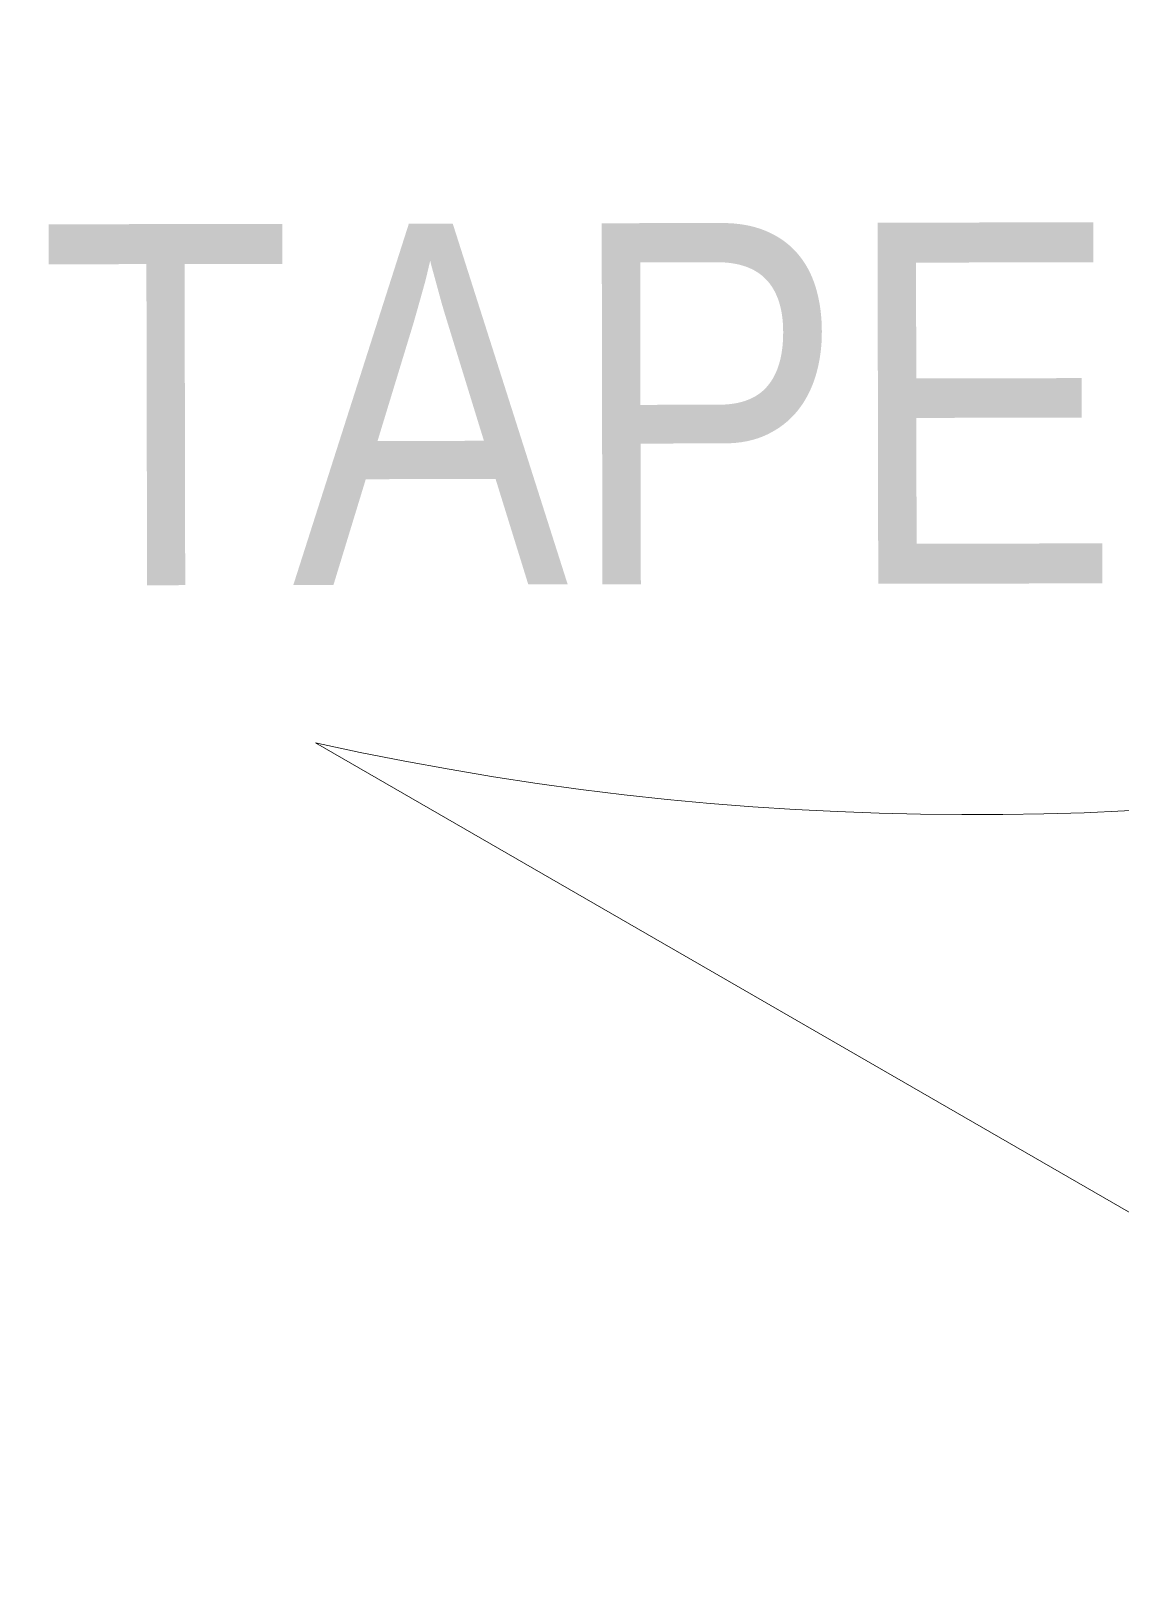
# Model space of a CAD drawing. Extents: x -1392 to 5791, y -3809 to 1722.
# Drawn here: x 4696.57 to 4723.78, y -1811.76 to -1772.84 of the extents above; entities that cross this region are included whole.
import ezdxf

# ---------------------------------------------------------------- set-up
doc = ezdxf.new("R2010")
doc.units = 0
doc.header["$MEASUREMENT"] = 0
for name, color, linetype, lineweight in [('G-ANNO-TTLB', 7, 'Continuous', 0), ('LOGOS', 7, 'Continuous', 0), ('TYVEK', 7, 'Continuous', 0)]:
    doc.layers.add(name, color=color, linetype=linetype, lineweight=lineweight)

# ---------------------------------------------------------------- blocks, each defined once
blk = doc.blocks.new('Block_26')
at = {"layer": 'LOGOS', "color": 250, "lineweight": 20, "true_color": 0x231f20}
blk.add_open_spline([(4783.845, -1796.458), (4770.876, -1801.732), (4750.894, -1809.342), (4727.006, -1804.048), (4727.006, -1804.048), (4703.66, -1790.578), (4703.66, -1790.578), (4727.547, -1795.867), (4747.53, -1788.257), (4760.504, -1782.988)], degree=3, knots=[0, 0, 0, 0, 1, 1, 1, 2, 2, 2, 3, 3, 3, 3], dxfattribs=at)
blk = doc.blocks.new('Block_610')
at = {"layer": 'TYVEK', "insert": (4696.791, -1786.655), "char_height": 0.2, "attachment_point": 7, "rotation": 0.1123}
blk.add_mtext('\\C18;\\c0;\\FArial Narrow|b0|i0|c1;\\H9.000014;\\W1.000002;TAPE', dxfattribs=at)

msp = doc.modelspace()

# ---------------------------------------------------------------- hatches: boundary and pattern name
at = {"layer": 'G-ANNO-TTLB', "true_color": 0xff00ff, "transparency": 33554687}
h = msp.add_hatch(color=6, dxfattribs=at)
edge = h.paths.add_edge_path()
edge.add_spline(control_points=[(5472, -3692.604), (5472, -3692.604), (2542.482, -3692.604), (2542.482, -3692.604), (2542.482, -3692.604), (2542.482, -1235.604), (2542.482, -1235.604), (2542.482, -1235.604), (5472, -1235.604), (5472, -1235.604), (5472, -1235.604), (5472, -3692.604), (5472, -3692.604)], knot_values=[0, 0, 0, 0, 1, 1, 1, 2, 2, 2, 3, 3, 3, 4, 4, 4, 4], degree=3, periodic=0)
edge = h.paths.add_edge_path()
edge.add_spline(control_points=[(2551.482, -1244.604), (2551.482, -1244.604), (2551.482, -3683.604), (2551.482, -3683.604), (2551.482, -3683.604), (5463, -3683.604), (5463, -3683.604), (5463, -3683.604), (5463, -1244.604), (5463, -1244.604), (5463, -1244.604), (2551.482, -1244.604), (2551.482, -1244.604)], knot_values=[0, 0, 0, 0, 1, 1, 1, 2, 2, 2, 3, 3, 3, 4, 4, 4, 4], degree=3, periodic=0)
edge.add_line((2551.482, -1244.604), (2551.482, -1244.604))

# ---------------------------------------------------------------- linework, layer by layer
at = {"layer": 'G-ANNO-TTLB'}
for points in [[(5472, -3692.604), (5472, -3692.604), (2542.482, -3692.604), (2542.482, -3692.604), (2542.482, -3692.604), (2542.482, -1235.604), (2542.482, -1235.604), (2542.482, -1235.604), (5472, -1235.604), (5472, -1235.604), (5472, -1235.604), (5472, -3692.604), (5472, -3692.604)], [(2551.482, -1244.604), (2551.482, -1244.604), (2551.482, -3683.604), (2551.482, -3683.604), (2551.482, -3683.604), (5463, -3683.604), (5463, -3683.604), (5463, -3683.604), (5463, -1244.604), (5463, -1244.604), (5463, -1244.604), (2551.482, -1244.604), (2551.482, -1244.604)]]:
    msp.add_open_spline(points, degree=3, knots=[0, 0, 0, 0, 1, 1, 1, 2, 2, 2, 3, 3, 3, 4, 4, 4, 4], dxfattribs=at)
at = {"layer": 'TYVEK', "color": 18, "lineweight": 25, "true_color": 0x000000}
msp.add_circle((4749.999, -1810.688), 74.245, dxfattribs=at)

# ---------------------------------------------------------------- block references
at = {"layer": 'LOGOS'}
msp.add_blockref('Block_26', (0, 0), dxfattribs=at)
at = {"layer": 'TYVEK'}
msp.add_blockref('Block_610', (0, 0), dxfattribs=at)

doc.saveas('drawing.dxf')
